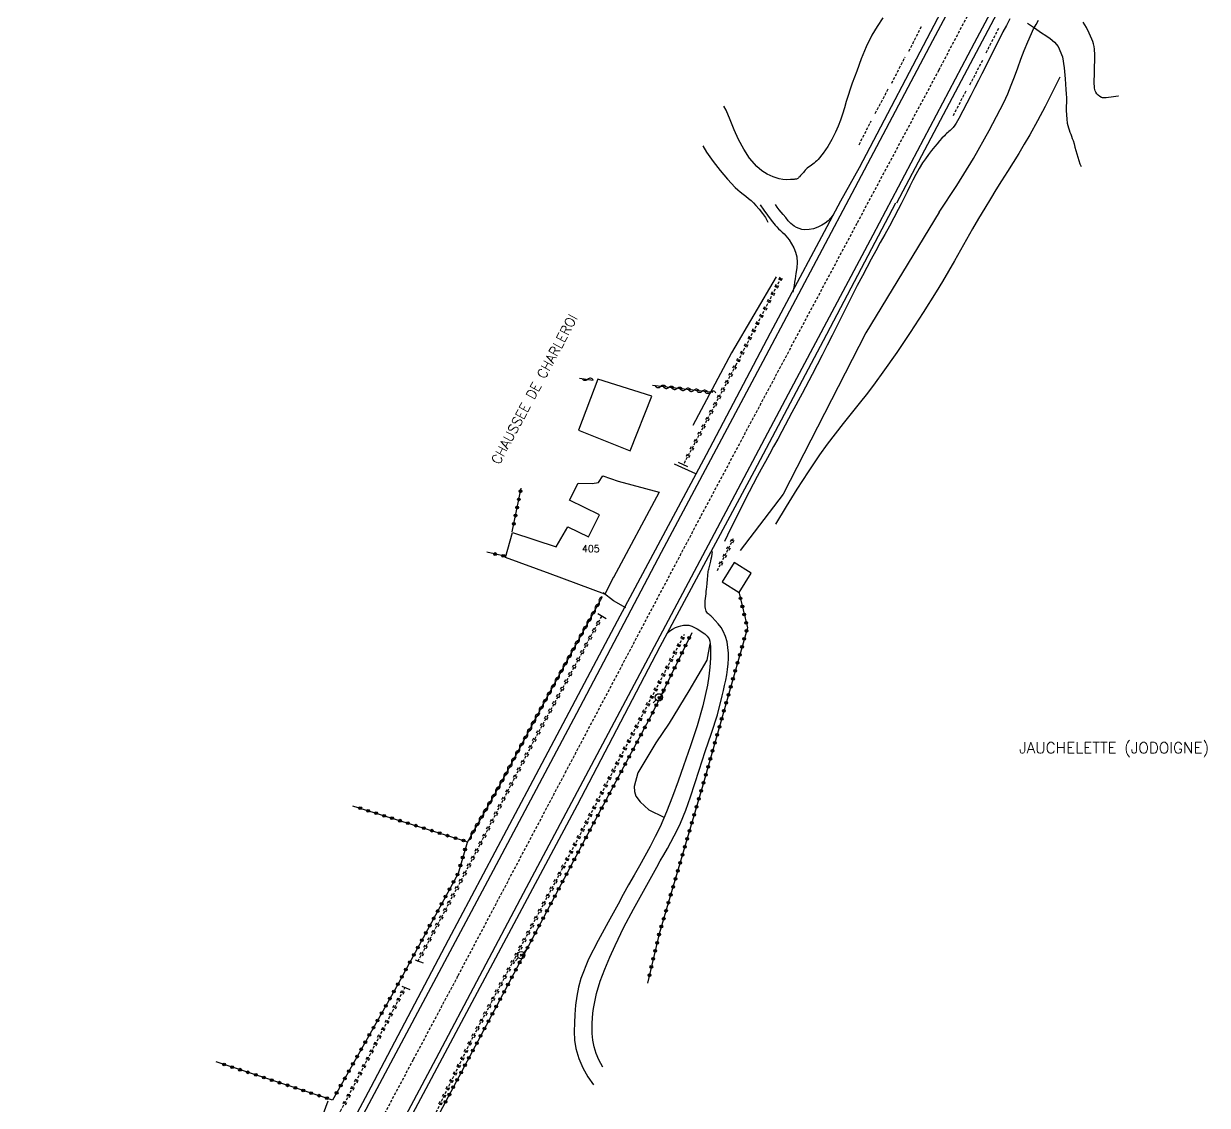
# Model space of a CAD drawing. Header units: millimetres. Extents: x 183000 to 184001, y 152999 to 154000.
# Drawn here: x 183334.1 to 183547.5, y 153448.9 to 153643.9 of the extents above; entities that cross this region are included whole.
import ezdxf
from ezdxf.enums import TextEntityAlignment as Align

# ---------------------------------------------------------------- set-up
doc = ezdxf.new("R2010")
doc.units = ezdxf.units.MM
doc.linetypes.add('DASHED', pattern=[0.75, 0.5, -0.25])
doc.layers.get('0').update_dxf_attribs({"linetype": 'CONTINUOUS'})
for name, color, linetype in [('W0001', 6, 'DASHED'), ('W0008', 7, 'CONTINUOUS'), ('W0017', 7, 'CONTINUOUS'), ('W0051', 7, 'CONTINUOUS'), ('W0101', 7, 'CONTINUOUS'), ('W0104', 1, 'CONTINUOUS'), ('W0112', 1, 'DASHED'), ('W0120', 7, 'CONTINUOUS'), ('W0211', 2, 'CONTINUOUS'), ('W0214', 2, 'CONTINUOUS'), ('W0220', 5, 'DASHED'), ('W0300', 7, 'CONTINUOUS'), ('W0310', 3, 'CONTINUOUS'), ('W0323', 7, 'CONTINUOUS'), ('W0333', 7, 'CONTINUOUS'), ('W0473', 7, 'CONTINUOUS'), ('W0510', 5, 'CONTINUOUS'), ('W0980', 7, 'CONTINUOUS'), ('W0989', 7, 'CONTINUOUS'), ('W0991', 7, 'CONTINUOUS')]:
    doc.layers.add(name, color=color, linetype=linetype)
doc.styles.get("Standard").update_dxf_attribs({"font": 'romans.shx', "width": 0.85})

# ---------------------------------------------------------------- blocks, each defined once
blk = doc.blocks.new('T473')
for p, q in [((-0.166667, 0.166667), (0.166667, -0.166667)), ((-0.166667, -0.166667), (0.166667, 0.166667)), ((0.500001, 0.500001), (1.000002, 1.000002)), ((-1.000002, -1.000002), (-0.500001, -0.500001))]:
    blk.add_line(p, q)
blk.add_ellipse((0, 0), major_axis=(0.471405, 0.471405), ratio=1, start_param=5.4977871438, end_param=11.780972451)
blk = doc.blocks.new('t310o')
at = {"color": 0, "linetype": 'Continuous'}
for centre, start, end in [((-0.5, 0.38), 216.8699, 323.1304), ((0.5, -0.37), 36.8699, 143.1303)]:
    blk.add_arc(centre, 0.625, start, end, dxfattribs=at)
blk = doc.blocks.new('t323o')
at = {"color": 0, "linetype": 'Continuous'}
for radius in [0.25, 0.15]:
    blk.add_circle((0, 0), radius, dxfattribs=at)
blk = doc.blocks.new('t220o')
at = {"color": 0, "linetype": 'Continuous'}
for p, q in [((-0.25, 0.25), (0.25, 0.25)), ((-0.25, -0.25), (0.25, -0.25))]:
    blk.add_line(p, q, dxfattribs=at)

msp = doc.modelspace()

# ---------------------------------------------------------------- linework, layer by layer
at = {"layer": 'W0001'}
msp.add_lwpolyline([(183506.61, 153649.83), (183499.08, 153635.5), (183484.31, 153607.86), (183456.1, 153554.96), (183431.86, 153509.11), (183412.33, 153472.14), (183404.31, 153457.11), (183396.3, 153442.07), (183388.29, 153427.03), (183380.3, 153411.98), (183376.44, 153404.71), (183372.59, 153397.45), (183368.75, 153390.18), (183364.9, 153382.91), (183361.06, 153375.64), (183357.21, 153368.37), (183353.36, 153361.1), (183349.5, 153353.84), (183346.14, 153347.51), (183342.77, 153341.18), (183339.39, 153334.85), (183336.01, 153328.52), (183332.64, 153322.19)], dxfattribs=at)
at = {"layer": 'W0008'}
for points in [[(183512.81, 153671), (183498.87, 153644.81), (183484.74, 153617.88), (183481.36, 153611.89)], [(183491.5, 153611.55), (183499.92, 153627.52), (183514.45, 153655.04), (183522.88, 153671)], [(183481.36, 153611.89), (183468.69, 153588.1), (183457.15, 153566.15), (183441.11, 153536.17), (183425.33, 153506.4), (183410.62, 153478.67)], [(183414.01, 153465.67), (183433.92, 153503.03), (183448.85, 153531.59), (183465.85, 153563.26), (183478.31, 153586.78), (183491.35, 153611.57)], [(183410.62, 153478.67), (183396.67, 153452.17), (183380.64, 153421.98), (183358.9, 153381.16), (183338.9, 153343.6), (183322.55, 153312.83), (183270.84, 153215.88), (183248.07, 153172.21)], [(183257.51, 153171), (183268.55, 153191.66), (183283, 153219.01), (183305.34, 153260.83), (183321.34, 153291.17), (183336.03, 153319.02), (183350.16, 153345.58), (183376.24, 153394.48), (183397.4, 153434.53), (183414.01, 153465.67)]]:
    msp.add_lwpolyline(points, dxfattribs=at)
at = {"layer": 'W0017'}
for points in [[(183466.9, 153611.18), (183467.52, 153610.25), (183468.17, 153609.33), (183468.85, 153608.44), (183469.56, 153607.57), (183469.87, 153607.23), (183470.19, 153606.9), (183470.52, 153606.59), (183470.86, 153606.28), (183471.19, 153605.96), (183471.51, 153605.63), (183471.81, 153605.28), (183472.09, 153604.91), (183472.54, 153604.2), (183472.95, 153603.46), (183473.27, 153602.68), (183473.49, 153601.85), (183473.56, 153600.84), (183473.48, 153599.84), (183473.32, 153598.85), (183473.17, 153597.87), (183473.09, 153597.27), (183472.99, 153596.67), (183472.88, 153596.07), (183472.75, 153595.48)], [(183480.05, 153609.41), (183479.62, 153608.85), (183479.12, 153608.34), (183478.57, 153607.89), (183477.96, 153607.52), (183477.24, 153607.17), (183476.49, 153606.9), (183475.69, 153606.73), (183474.88, 153606.7), (183474.37, 153606.77), (183473.88, 153606.92), (183473.42, 153607.13), (183472.99, 153607.39), (183472.42, 153607.83), (183471.93, 153608.35), (183471.48, 153608.9), (183471.04, 153609.44), (183470.66, 153609.88), (183470.3, 153610.33), (183469.95, 153610.79), (183469.61, 153611.26)], [(183455.3, 153562.69), (183451.45, 153564.48)], [(183438.52, 153455.77), (183437.76, 153457.08), (183437.28, 153458.22), (183436.94, 153459.41), (183436.72, 153460.63), (183436.6, 153461.85), (183436.57, 153462.76), (183436.58, 153463.66), (183436.63, 153464.57), (183436.73, 153465.47), (183436.85, 153466.36), (183437.01, 153467.25), (183437.19, 153468.14), (183437.39, 153469.02), (183438.04, 153471.25), (183438.85, 153473.43), (183439.76, 153475.57), (183440.71, 153477.68), (183442.32, 153481), (183444.06, 153484.25), (183445.85, 153487.47), (183447.62, 153490.7), (183448.23, 153491.83), (183448.87, 153492.95), (183449.51, 153494.06), (183450.15, 153495.18), (183450.78, 153496.3), (183451.39, 153497.44), (183451.97, 153498.59), (183452.52, 153499.76), (183453.47, 153502.11), (183454.31, 153504.51), (183455.08, 153506.92), (183455.86, 153509.32), (183456.98, 153512.64), (183458.1, 153515.95), (183459.15, 153519.29), (183460.02, 153522.68), (183460.24, 153523.63), (183460.46, 153524.58), (183460.66, 153525.53), (183460.85, 153526.49), (183461, 153527.46), (183461.11, 153528.44), (183461.16, 153529.42), (183461.16, 153530.4), (183461.07, 153531.41), (183460.9, 153532.41), (183460.62, 153533.39), (183460.23, 153534.33), (183459.82, 153535.04), (183459.32, 153535.68), (183458.78, 153536.29), (183458.23, 153536.88), (183458.1, 153537.02), (183457.96, 153537.14), (183457.81, 153537.25), (183457.66, 153537.37), (183457.52, 153537.49), (183457.38, 153537.62), (183457.26, 153537.77), (183457.15, 153537.94), (183457.05, 153538.19), (183457, 153538.46), (183456.98, 153538.73), (183456.97, 153538.99), (183456.96, 153539.41), (183456.98, 153539.83), (183457.01, 153540.24), (183457.06, 153540.66), (183457.11, 153541.07), (183457.16, 153541.48), (183457.21, 153541.9), (183457.26, 153542.31), (183457.31, 153543), (183457.36, 153543.69), (183457.43, 153544.39), (183457.52, 153545.08), (183457.57, 153545.32), (183457.62, 153545.55), (183457.67, 153545.79), (183457.74, 153546.03), (183457.8, 153546.26), (183457.86, 153546.5), (183457.92, 153546.74), (183457.97, 153546.97), (183458.05, 153547.4), (183458.13, 153547.83), (183458.2, 153548.26), (183458.26, 153548.69)], [(183442.63, 153538.58), (183440.43, 153539.85), (183438.54, 153541.26)], [(183450.17, 153534.04), (183450.61, 153534.41), (183451.08, 153534.72), (183451.59, 153534.99), (183452.12, 153535.2), (183452.59, 153535.33), (183453.06, 153535.42), (183453.55, 153535.45), (183454.04, 153535.41), (183454.57, 153535.27), (183455.06, 153535.04), (183455.52, 153534.77), (183455.97, 153534.49), (183456.43, 153534.18), (183456.89, 153533.85), (183457.32, 153533.46), (183457.65, 153532.98), (183457.82, 153532.53), (183457.88, 153532.05), (183457.89, 153531.57), (183457.89, 153531.11), (183457.89, 153529.48), (183457.81, 153527.85), (183457.64, 153526.22), (183457.39, 153524.61), (183456.56, 153520.9), (183455.49, 153517.26), (183454.29, 153513.66), (183453.07, 153510.09), (183452.1, 153507.31), (183451.09, 153504.54), (183450.01, 153501.8), (183448.83, 153499.1), (183447.97, 153497.31), (183447.05, 153495.55), (183446.1, 153493.8), (183445.13, 153492.07), (183444.14, 153490.35), (183443.16, 153488.62), (183442.2, 153486.89), (183441.27, 153485.14), (183439.48, 153481.87), (183437.64, 153478.61), (183435.93, 153475.25), (183434.55, 153471.75), (183434.11, 153470.16), (183433.81, 153468.54), (183433.6, 153466.91), (183433.47, 153465.27), (183433.37, 153463.74), (183433.32, 153462.2), (183433.39, 153460.64), (183433.65, 153459.11), (183434.18, 153457.34), (183434.89, 153455.64), (183435.79, 153454.02), (183436.83, 153452.58)]]:
    msp.add_lwpolyline(points, dxfattribs=at)
at = {"layer": 'W0051'}
for points in [[(183316.89, 153284.96), (183332.64, 153314.65), (183349.45, 153346.07), (183362.82, 153371.38), (183376.75, 153397.68), (183392.94, 153428.18), (183408.45, 153457.31), (183424.2, 153487.1), (183440.06, 153516.98), (183458.08, 153550.92), (183471.99, 153577.12), (183487.23, 153605.81), (183505.5, 153640.4), (183521.8, 153671)], [(183514.02, 153671), (183497.97, 153640.78), (183483.41, 153613.23), (183467.34, 153582.94), (183449.01, 153548.54), (183433.75, 153519.53), (183417.73, 153489.3), (183396.29, 153449.16), (183377.13, 153412.97), (183356.64, 153374.33), (183340.38, 153343.69), (183324.49, 153313.73)]]:
    msp.add_lwpolyline(points, dxfattribs=at)
at = {"layer": 'W0101'}
msp.add_lwpolyline([(183448.64, 153559.43), (183440.45, 153544.05), (183440.45, 153544.08), (183438.87, 153541.02), (183429.04, 153544.71), (183420.93, 153547.61), (183422.22, 153552.14), (183430.12, 153549.55), (183432.18, 153553.14), (183435.94, 153551.37), (183437.89, 153555.3), (183432.49, 153557.99), (183434.05, 153561.02), (183436.6, 153560.96), (183437.71, 153561.17), (183438.5, 153562.36), (183441.29, 153561.38)], close=True, dxfattribs=at)
at = {"layer": 'W0104'}
for points in [[(183434.13, 153570.61), (183443.45, 153566.84), (183447.35, 153576.72), (183437.58, 153579.77)], [(183462.21, 153546.74), (183460.02, 153543.26), (183463.08, 153541.34), (183465.27, 153544.81), (183462.21, 153546.74)]]:
    msp.add_lwpolyline(points, close=True, dxfattribs=at)
at = {"layer": 'W0112'}
for points in [[(183493.7, 153638.91), (183496.02, 153643.51)], [(183509.85, 153643), (183507.5, 153638.48)], [(183490.58, 153633.12), (183493.02, 153637.88)], [(183506.93, 153637.23), (183504.55, 153632.63)], [(183487.63, 153627.68), (183489.96, 153632.09)], [(183503.93, 153631.68), (183501.65, 153627.24)], [(183484.71, 153622.05), (183486.88, 153626.32)]]:
    msp.add_lwpolyline(points, dxfattribs=at)
at = {"layer": 'W0120'}
for points in [[(183453.83, 153563.99), (183452.12, 153564.76)], [(183437.58, 153537.54), (183439.13, 153536.65)], [(183404.69, 153475.09), (183406.14, 153474.59)], [(183403.75, 153469.67), (183402.3, 153470.3)]]:
    msp.add_lwpolyline(points, dxfattribs=at)
at = {"layer": 'W0211'}
for points in [[(183511.88, 153644.75), (183511.26, 153643.56), (183510.64, 153642.37), (183510, 153641.12), (183509.36, 153639.87), (183508.73, 153638.61), (183508.1, 153637.36), (183507.48, 153636.1), (183506.85, 153634.84), (183506.22, 153633.59), (183505.58, 153632.33), (183504.87, 153630.93), (183504.16, 153629.53), (183503.44, 153628.13), (183502.68, 153626.76), (183502.45, 153626.35), (183502.22, 153625.94), (183501.96, 153625.54), (183501.68, 153625.16), (183501.5, 153624.96), (183501.31, 153624.76), (183501.1, 153624.58), (183500.9, 153624.4), (183500.69, 153624.22), (183500.48, 153624.05), (183500.28, 153623.86), (183500.08, 153623.67), (183499.64, 153623.2), (183499.21, 153622.72), (183498.79, 153622.22), (183498.38, 153621.72), (183497.79, 153621), (183497.21, 153620.27), (183496.65, 153619.52), (183496.13, 153618.75), (183495.52, 153617.73), (183494.95, 153616.7), (183494.4, 153615.65), (183493.87, 153614.59), (183493.36, 153613.53), (183492.84, 153612.46), (183492.32, 153611.41), (183491.78, 153610.36), (183490.97, 153608.86), (183490.17, 153607.37), (183489.35, 153605.88), (183488.53, 153604.39), (183487.72, 153602.91), (183486.91, 153601.42), (183486.1, 153599.92), (183485.31, 153598.42), (183484.38, 153596.64), (183483.47, 153594.85), (183482.57, 153593.06), (183481.67, 153591.27), (183480.77, 153589.47), (183479.88, 153587.68), (183478.97, 153585.89), (183478.05, 153584.1), (183476.25, 153580.65), (183474.44, 153577.2), (183472.61, 153573.76), (183470.77, 153570.33), (183470.04, 153568.97), (183469.3, 153567.62), (183468.56, 153566.27), (183467.82, 153564.93), (183467.08, 153563.58), (183466.34, 153562.22), (183465.62, 153560.87), (183464.9, 153559.5), (183463.76, 153557.27), (183462.64, 153555.03), (183461.54, 153552.78), (183460.46, 153550.52)], [(183388.92, 153449.62), (183387.69, 153446.2)]]:
    msp.add_lwpolyline(points, dxfattribs=at)
at = {"layer": 'W0214'}
msp.add_lwpolyline([(183520.87, 153634.2), (183519.58, 153631.57), (183518.25, 153628.96), (183516.88, 153626.37), (183515.46, 153623.81), (183514.49, 153622.13), (183513.49, 153620.48), (183512.48, 153618.83), (183511.45, 153617.19), (183510.41, 153615.56), (183509.38, 153613.92), (183508.37, 153612.28), (183507.36, 153610.63), (183506.26, 153608.74), (183505.16, 153606.85), (183504.09, 153604.95), (183503.01, 153603.04), (183501.93, 153601.14), (183500.84, 153599.25), (183499.73, 153597.37), (183498.6, 153595.5), (183496.28, 153591.82), (183493.92, 153588.18), (183491.5, 153584.58), (183489.01, 153581.02), (183487.63, 153579.13), (183486.2, 153577.26), (183484.75, 153575.42), (183483.29, 153573.59), (183481.82, 153571.76), (183480.38, 153569.91), (183478.96, 153568.04), (183477.59, 153566.13), (183475.51, 153563.08), (183473.49, 153559.98), (183471.54, 153556.84), (183469.66, 153553.66)], dxfattribs=at)
at = {"layer": 'W0220'}
for points in [[(183453.2, 153564.65), (183462.5, 153582.3), (183470.64, 153598.01)], [(183459.15, 153545.26), (183462.18, 153551.27)], [(183413.72, 153490.83), (183426.25, 153514.91), (183438.31, 153537.01)], [(183414.54, 153460.14), (183431.28, 153491.67), (183453.25, 153533.8)], [(183405.17, 153474.83), (183413.72, 153490.83)], [(183383.3, 153433.56), (183391.24, 153447.85), (183402.8, 153470.06)], [(183414.54, 153460.14), (183405.77, 153442.17), (183394.17, 153419.85)]]:
    msp.add_lwpolyline(points, dxfattribs=at)
at = {"layer": 'W0300'}
for points in [[(183488.99, 153644.93), (183487.96, 153643.38), (183487.01, 153641.78), (183485.97, 153639.68), (183485.08, 153637.52), (183484.27, 153635.33), (183483.47, 153633.14), (183483.07, 153632.04), (183482.72, 153630.93), (183482.38, 153629.81), (183482.05, 153628.69), (183481.7, 153627.57), (183481.33, 153626.46), (183480.91, 153625.37), (183480.44, 153624.29), (183479.78, 153622.99), (183479.06, 153621.73), (183478.24, 153620.51), (183477.32, 153619.37), (183477.1, 153619.14), (183476.87, 153618.94), (183476.62, 153618.74), (183476.36, 153618.56), (183476.11, 153618.38), (183475.86, 153618.2), (183475.61, 153618), (183475.37, 153617.8), (183475.19, 153617.62), (183475.01, 153617.43), (183474.83, 153617.24), (183474.66, 153617.05), (183474.49, 153616.85), (183474.32, 153616.66), (183474.15, 153616.47), (183473.97, 153616.28), (183473.87, 153616.18), (183473.78, 153616.08), (183473.68, 153615.98), (183473.56, 153615.9), (183473.42, 153615.85), (183473.28, 153615.82), (183473.14, 153615.81), (183472.99, 153615.8), (183472.33, 153615.75), (183471.65, 153615.73), (183470.98, 153615.77), (183470.31, 153615.9), (183469.21, 153616.27), (183468.15, 153616.75), (183467.15, 153617.36), (183466.25, 153618.12), (183464.97, 153619.61), (183463.9, 153621.25), (183462.99, 153622.98), (183462.2, 153624.75), (183461.48, 153626.51), (183460.72, 153628.27), (183460.35, 153629.02)], [(183499.12, 153609.91), (183502.32, 153614.69), (183505.34, 153619.57), (183508.17, 153624.58), (183510.8, 153629.68), (183511.51, 153631.2), (183512.15, 153632.75), (183512.75, 153634.31), (183513.32, 153635.88), (183513.89, 153637.45), (183514.48, 153639.02), (183515.1, 153640.57), (183515.78, 153642.1), (183516.18, 153642.92), (183516.61, 153643.71), (183517.06, 153644.5)], [(183456.52, 153621.82), (183457.19, 153620.72), (183458.37, 153619.04), (183459.64, 153617.42), (183460.98, 153615.86), (183462.38, 153614.36), (183462.83, 153613.93), (183463.29, 153613.52), (183463.78, 153613.13), (183464.26, 153612.75), (183464.75, 153612.37), (183465.22, 153611.97), (183465.68, 153611.56), (183466.12, 153611.11), (183466.72, 153610.41), (183467.29, 153609.67), (183467.81, 153608.91), (183468.28, 153608.11)], [(183499.12, 153609.91), (183485.9, 153588.15), (183471.01, 153559.07), (183463.29, 153548.9)], [(183469.74, 153598.22), (183461.68, 153584.52), (183454.73, 153571.4)]]:
    msp.add_lwpolyline(points, dxfattribs=at)
at = {"layer": 'W0310'}
for points in [[(183434.29, 153579.95), (183436.76, 153579.62)], [(183458.32, 153577.39), (183447.44, 153578.64)], [(183438.37, 153540.57), (183428.12, 153521.87), (183419.82, 153506.43), (183414.02, 153496.26)]]:
    msp.add_lwpolyline(points, dxfattribs=at)
at = {"layer": 'W0323'}
for points in [[(183422.16, 153552.24), (183423.77, 153560.14)], [(183420.79, 153547.9), (183417.62, 153548.58)], [(183463.05, 153541.44), (183464.56, 153534.93), (183456.55, 153506.58), (183448.67, 153479.79), (183446.56, 153470.9)], [(183454.54, 153534.06), (183447.3, 153519.26), (183435.81, 153497.81), (183421.37, 153470.62), (183408.65, 153446.7), (183394.55, 153419.35), (183402.38, 153417.35)], [(183393.35, 153502.88), (183413.9, 153496.44)], [(183414.02, 153496.26), (183412.4, 153490.67)], [(183412.4, 153490.67), (183400.93, 153469.56), (183389.77, 153449.82)], [(183389.77, 153449.82), (183368.82, 153456.71)]]:
    msp.add_lwpolyline(points, dxfattribs=at)
at = {"layer": 'W0333'}
msp.add_lwpolyline([(183457.78, 153532.09), (183457.23, 153529.14), (183453.99, 153523.58), (183450.46, 153517.78), (183448.04, 153514.23), (183444.8, 153508.82), (183444.16, 153506.35), (183444.22, 153505.45), (183444.45, 153504.61), (183445.22, 153503.61), (183446.77, 153502.13), (183449.49, 153500.81)], dxfattribs=at)
at = {"layer": 'W0510'}
for points in [[(183515.06, 153643.93), (183516.33, 153643.11), (183517.57, 153642.24), (183518.36, 153641.71), (183519.18, 153641.17), (183519.96, 153640.54), (183520.57, 153639.75), (183521.35, 153637.88), (183521.7, 153635.88), (183521.83, 153633.9), (183521.98, 153631.98), (183522.04, 153631.23), (183522.07, 153630.47), (183522.07, 153629.71), (183522.06, 153628.95), (183522.06, 153628.19), (183522.08, 153627.43), (183522.14, 153626.67), (183522.25, 153625.92), (183522.34, 153625.51), (183522.45, 153625.11), (183522.57, 153624.72), (183522.71, 153624.33), (183522.86, 153623.94), (183523, 153623.56), (183523.15, 153623.17), (183523.28, 153622.78), (183523.46, 153622.19), (183523.63, 153621.59), (183523.8, 153620.99), (183523.97, 153620.4), (183524.14, 153619.8), (183524.33, 153619.21), (183524.53, 153618.62), (183524.74, 153618.1)], [(183531.49, 153630.79), (183531.43, 153630.78), (183531, 153630.71), (183530.57, 153630.65), (183530.13, 153630.59), (183529.7, 153630.55), (183529.26, 153630.52), (183529.05, 153630.51), (183528.83, 153630.5), (183528.61, 153630.51), (183528.39, 153630.57), (183528.08, 153630.74), (183527.8, 153630.95), (183527.56, 153631.21), (183527.36, 153631.49), (183527.26, 153631.73), (183527.2, 153631.99), (183527.17, 153632.24), (183527.15, 153632.5), (183527.11, 153633.14), (183527.11, 153633.8), (183527.14, 153634.45), (183527.15, 153635.09), (183527.17, 153636.14), (183527.22, 153637.19), (183527.23, 153638.24), (183527.15, 153639.29), (183527.07, 153639.75), (183526.96, 153640.21), (183526.83, 153640.66), (183526.66, 153641.1), (183526.2, 153642.15), (183525.68, 153643.17), (183525.09, 153644.15)]]:
    msp.add_lwpolyline(points, dxfattribs=at)

# ---------------------------------------------------------------- block references
at = {"layer": 'W0220'}
for p, rotation in [((183469.89, 153596.55), 62.59578105799835), ((183470.58, 153597.88), 62.59578105799835), ((183468.51, 153593.89), 62.59578105799835), ((183469.2, 153595.22), 62.59578105799835), ((183467.82, 153592.56), 62.59578105799835), ((183466.43, 153589.89), 62.59578105799835), ((183467.12, 153591.22), 62.59578105799835), ((183465.74, 153588.56), 62.59578105799835), ((183464.36, 153585.9), 62.59578105799835), ((183465.05, 153587.23), 62.59578105799835), ((183462.98, 153583.23), 62.59578105799835), ((183463.67, 153584.57), 62.59578105799835), ((183462.29, 153581.9), 62.2173430206256), ((183460.89, 153579.25), 62.2173430206256), ((183461.59, 153580.58), 62.2173430206256), ((183460.19, 153577.92), 62.2173430206256), ((183458.79, 153575.27), 62.2173430206256), ((183459.49, 153576.6), 62.2173430206256), ((183457.4, 153572.61), 62.2173430206256), ((183458.09, 153573.94), 62.2173430206256), ((183456.7, 153571.29), 62.2173430206256), ((183455.3, 153568.63), 62.2173430206256), ((183456, 153569.96), 62.2173430206256), ((183454.6, 153567.31), 62.2173430206256), ((183453.9, 153565.98), 62.2173430206256), ((183461.18, 153549.28), 63.23481695762528), ((183461.86, 153550.62), 63.23481695762528), ((183460.51, 153547.94), 63.23481695762528), ((183459.83, 153546.6), 63.23481695762528), ((183436.96, 153534.53), 61.37095293148467), ((183437.68, 153535.85), 61.37095293148467), ((183436.24, 153533.22), 61.37095293148467), ((183452.92, 153533.17), 62.45508511464243), ((183434.8, 153530.58), 61.37095293148467), ((183435.52, 153531.9), 61.37095293148467), ((183451.54, 153530.51), 62.45508511464243), ((183452.23, 153531.84), 62.45508511464243), ((183433.37, 153527.95), 61.37095293148467), ((183434.09, 153529.27), 61.37095293148467), ((183450.15, 153527.85), 62.45508511464243), ((183450.84, 153529.18), 62.45508511464243), ((183432.65, 153526.63), 61.37095293148467), ((183449.45, 153526.52), 62.45508511464243), ((183431.21, 153524), 61.37095293148467), ((183431.93, 153525.32), 61.37095293148467), ((183448.07, 153523.86), 62.45508511464243), ((183448.76, 153525.19), 62.45508511464243), ((183429.77, 153521.37), 61.37095293148467), ((183430.49, 153522.68), 61.37095293148467), ((183447.37, 153522.53), 62.45508511464243), ((183429.05, 153520.05), 61.37095293148467), ((183445.99, 153519.87), 62.45508511464243), ((183446.68, 153521.2), 62.45508511464243), ((183427.62, 153517.42), 61.37095293148467), ((183428.34, 153518.73), 61.37095293148467), ((183444.6, 153517.21), 62.45508511464243), ((183445.29, 153518.54), 62.45508511464243), ((183426.9, 153516.1), 61.37095293148467), ((183443.91, 153515.88), 62.45508511464243), ((183425.49, 153513.45), 62.51369332108631), ((183426.18, 153514.78), 62.51369332108631), ((183442.52, 153513.22), 62.45508511464243), ((183443.21, 153514.55), 62.45508511464243), ((183424.1, 153510.79), 62.51369332108631), ((183424.8, 153512.12), 62.51369332108631), ((183441.82, 153511.89), 62.45508511464243), ((183423.41, 153509.46), 62.51369332108631), ((183440.44, 153509.23), 62.45508511464243), ((183441.13, 153510.56), 62.45508511464243), ((183422.03, 153506.8), 62.51369332108631), ((183422.72, 153508.13), 62.51369332108631), ((183439.05, 153506.57), 62.45508511464243), ((183439.74, 153507.9), 62.45508511464243), ((183421.34, 153505.47), 62.51369332108631), ((183438.36, 153505.24), 62.45508511464243), ((183419.95, 153502.81), 62.51369332108631), ((183420.64, 153504.14), 62.51369332108631), ((183436.97, 153502.58), 62.45508511464243), ((183437.66, 153503.91), 62.45508511464243), ((183418.57, 153500.14), 62.51369332108631), ((183419.26, 153501.48), 62.51369332108631), ((183436.27, 153501.25), 62.45508511464243), ((183417.87, 153498.81), 62.51369332108631), ((183434.89, 153498.59), 62.45508511464243), ((183435.58, 153499.92), 62.45508511464243), ((183416.49, 153496.15), 62.51369332108631), ((183417.18, 153497.48), 62.51369332108631), ((183433.5, 153495.93), 62.45508511464243), ((183434.19, 153497.26), 62.45508511464243), ((183415.8, 153494.82), 62.51369332108631), ((183432.81, 153494.6), 62.45508511464243), ((183414.41, 153492.16), 62.51369332108631), ((183415.1, 153493.49), 62.51369332108631), ((183431.42, 153491.94), 62.45508511464243), ((183432.11, 153493.27), 62.45508511464243), ((183412.95, 153489.38), 61.87428448748725), ((183413.65, 153490.7), 61.87428448748725), ((183430.72, 153490.61), 62.02968963813532), ((183412.24, 153488.06), 61.87428448748725), ((183429.31, 153487.96), 62.02968963813532), ((183430.01, 153489.29), 62.02968963813532), ((183410.82, 153485.41), 61.87428448748725), ((183411.53, 153486.73), 61.87428448748725), ((183427.9, 153485.31), 62.02968963813532), ((183428.61, 153486.64), 62.02968963813532), ((183410.12, 153484.09), 61.87428448748725), ((183427.2, 153483.99), 62.02968963813532), ((183408.7, 153481.44), 61.87428448748725), ((183409.41, 153482.77), 61.87428448748725), ((183425.79, 153481.34), 62.02968963813532), ((183426.5, 153482.66), 62.02968963813532), ((183407.29, 153478.8), 61.87428448748725), ((183408, 153480.12), 61.87428448748725), ((183424.39, 153478.69), 62.02968963813532), ((183425.09, 153480.01), 62.02968963813532), ((183406.58, 153477.47), 61.87428448748725), ((183423.68, 153477.36), 62.02968963813532), ((183405.87, 153476.15), 61.87428448748725), ((183422.28, 153474.71), 62.02968963813532), ((183422.98, 153476.04), 62.02968963813532), ((183421.57, 153473.39), 62.02968963813532), ((183420.16, 153470.74), 62.02968963813532), ((183420.87, 153472.07), 62.02968963813532), ((183402.39, 153469.27), 62.51970645235813), ((183418.76, 153468.09), 62.02968963813532), ((183419.46, 153469.42), 62.02968963813532), ((183401, 153466.61), 62.51970645235813), ((183401.7, 153467.94), 62.51970645235813), ((183418.05, 153466.77), 62.02968963813532), ((183399.62, 153463.95), 62.51970645235813), ((183400.31, 153465.28), 62.51970645235813), ((183416.65, 153464.12), 62.02968963813532), ((183417.35, 153465.44), 62.02968963813532), ((183398.93, 153462.62), 62.51970645235813), ((183415.94, 153462.79), 62.02968963813532), ((183397.54, 153459.96), 62.51970645235813), ((183398.23, 153461.29), 62.51970645235813), ((183414.47, 153460), 244.0087741770657), ((183415.24, 153461.47), 62.02968963813532), ((183396.16, 153457.3), 62.51970645235813), ((183396.85, 153458.63), 62.51970645235813), ((183413.15, 153457.31), 244.0087741770657), ((183413.81, 153458.66), 244.0087741770657), ((183395.47, 153455.97), 62.51970645235813), ((183412.5, 153455.96), 244.0087741770657), ((183394.08, 153453.3), 62.51970645235813), ((183394.77, 153454.64), 62.51970645235813), ((183411.18, 153453.26), 244.0087741770657), ((183411.84, 153454.61), 244.0087741770657), ((183393.39, 153451.97), 62.51970645235813), ((183410.52, 153451.91), 244.0087741770657), ((183392, 153449.31), 62.51970645235813), ((183392.7, 153450.64), 62.51970645235813), ((183409.21, 153449.22), 244.0087741770657), ((183409.87, 153450.57), 244.0087741770657)]:
    msp.add_blockref('t220o', p, dxfattribs=dict(at, rotation=rotation))
at = {"layer": 'W0310'}
for p, rotation in [((183435.77, 153579.75), 352.3763567488795), ((183448.93, 153578.47), 173.4727049149618), ((183450.42, 153578.3), 173.4727049149618), ((183451.91, 153578.12), 173.4727049149618), ((183453.41, 153577.95), 173.4727049149618), ((183454.9, 153577.78), 173.4727049149618), ((183456.39, 153577.61), 173.4727049149618), ((183457.88, 153577.44), 173.4727049149618), ((183437.14, 153538.32), 241.2827728364194), ((183437.86, 153539.64), 241.2827728364194), ((183435.69, 153535.69), 241.2827728364194), ((183436.42, 153537.01), 241.2827728364194), ((183434.97, 153534.38), 241.2827728364194), ((183433.53, 153531.75), 241.2827728364194), ((183434.25, 153533.06), 241.2827728364194), ((183432.81, 153530.43), 241.2827728364194), ((183431.37, 153527.8), 241.2827728364194), ((183432.09, 153529.12), 241.2827728364194), ((183429.93, 153525.17), 241.2827728364194), ((183430.65, 153526.48), 241.2827728364194), ((183429.21, 153523.85), 241.2827728364194), ((183427.77, 153521.22), 241.7406229206195), ((183428.49, 153522.54), 241.2827728364194), ((183426.35, 153518.58), 241.7406229206195), ((183427.06, 153519.9), 241.7406229206195), ((183425.64, 153517.26), 241.7406229206195), ((183424.22, 153514.61), 241.7406229206195), ((183424.93, 153515.93), 241.7406229206195), ((183423.51, 153513.29), 241.7406229206195), ((183422.09, 153510.65), 241.7406229206195), ((183422.8, 153511.97), 241.7406229206195), ((183420.67, 153508.01), 241.7406229206195), ((183421.38, 153509.33), 241.7406229206195), ((183419.96, 153506.69), 241.7406229206195), ((183418.48, 153504.08), 240.3196481636971), ((183419.22, 153505.38), 240.3196481636971), ((183416.99, 153501.47), 240.3196481636971), ((183417.74, 153502.77), 240.3196481636971), ((183416.25, 153500.17), 240.3196481636971), ((183414.77, 153497.56), 240.3196481636971), ((183415.51, 153498.86), 240.3196481636971)]:
    msp.add_blockref('t310o', p, dxfattribs=dict(at, rotation=rotation))
at = {"layer": 'W0323'}
for p, rotation in [((183423.36, 153558.12), 78.54507342197965), ((183423.65, 153559.59), 78.54507342197965), ((183423.06, 153556.65), 78.54507342197965), ((183422.46, 153553.71), 78.54507342197965), ((183422.76, 153555.18), 78.54507342197965), ((183419.09, 153548.26), 167.8428986962718), ((183420.56, 153547.95), 167.8428986962718), ((183463.32, 153540.27), 282.9951644277826), ((183463.66, 153538.8), 282.9951644277826), ((183464, 153537.34), 282.9951644277826), ((183464.34, 153535.88), 282.9951644277826), ((183464.41, 153534.43), 254.2240846278328), ((183454.09, 153533.13), 243.9269457036875), ((183464, 153532.98), 254.2240846278328), ((183452.77, 153530.44), 243.9269457036875), ((183453.43, 153531.79), 243.9269457036875), ((183463.19, 153530.09), 254.2240846278328), ((183463.6, 153531.54), 254.2240846278328), ((183451.45, 153527.74), 243.9269457036875), ((183452.11, 153529.09), 243.9269457036875), ((183462.78, 153528.65), 254.2240846278328), ((183450.79, 153526.4), 243.9269457036875), ((183461.97, 153525.76), 254.2240846278328), ((183462.37, 153527.21), 254.2240846278328), ((183449.47, 153523.7), 243.9269457036875), ((183450.13, 153525.05), 243.9269457036875), ((183461.56, 153524.32), 254.2240846278328), ((183448.81, 153522.35), 243.9269457036875), ((183460.74, 153521.43), 254.2240846278328), ((183461.15, 153522.88), 254.2240846278328), ((183447.5, 153519.66), 243.9269457036875), ((183448.15, 153521.01), 243.9269457036875), ((183460.33, 153519.99), 254.2240846278328), ((183446.8, 153518.33), 241.8258651432793), ((183459.52, 153517.1), 254.2240846278328), ((183459.93, 153518.55), 254.2240846278328), ((183445.39, 153515.69), 241.8258651432793), ((183446.09, 153517.01), 241.8258651432793), ((183459.11, 153515.66), 254.2240846278328), ((183443.97, 153513.04), 241.8258651432793), ((183444.68, 153514.36), 241.8258651432793), ((183458.7, 153514.22), 254.2240846278328), ((183443.26, 153511.72), 241.8258651432793), ((183457.89, 153511.33), 254.2240846278328), ((183458.29, 153512.77), 254.2240846278328), ((183441.84, 153509.07), 241.8258651432793), ((183442.55, 153510.4), 241.8258651432793), ((183457.48, 153509.89), 254.2240846278328), ((183440.43, 153506.43), 241.8258651432793), ((183441.14, 153507.75), 241.8258651432793), ((183456.66, 153507), 254.2240846278328), ((183457.07, 153508.44), 254.2240846278328), ((183439.72, 153505.11), 241.8258651432793), ((183456.24, 153505.56), 253.6171094127048), ((183394.78, 153502.43), 342.6056528560363), ((183438.3, 153502.46), 241.8258651432793), ((183439.01, 153503.78), 241.8258651432793), ((183455.4, 153502.68), 253.6171094127048), ((183455.82, 153504.12), 253.6171094127048), ((183396.21, 153501.98), 342.6056528560363), ((183397.64, 153501.53), 342.6056528560363), ((183399.07, 153501.08), 342.6056528560363), ((183400.5, 153500.63), 342.6056528560363), ((183401.94, 153500.19), 342.6056528560363), ((183437.6, 153501.14), 241.8258651432793), ((183454.98, 153501.24), 253.6171094127048), ((183403.37, 153499.74), 342.6056528560363), ((183404.8, 153499.29), 342.6056528560363), ((183406.23, 153498.84), 342.6056528560363), ((183407.66, 153498.39), 342.6056528560363), ((183409.09, 153497.94), 342.6056528560363), ((183436.18, 153498.5), 241.8258651432793), ((183436.89, 153499.82), 241.8258651432793), ((183454.13, 153498.36), 253.6171094127048), ((183454.55, 153499.8), 253.6171094127048), ((183410.52, 153497.49), 342.6056528560363), ((183411.96, 153497.05), 342.6056528560363), ((183413.39, 153496.6), 342.6056528560363), ((183434.77, 153495.85), 242.0318994346979), ((183435.47, 153497.17), 242.0318994346979), ((183453.71, 153496.92), 253.6171094127048), ((183413.66, 153494.99), 253.8287793007387), ((183434.07, 153494.52), 242.0318994346979), ((183452.86, 153494.05), 253.6171094127048), ((183453.28, 153495.48), 253.6171094127048), ((183412.82, 153492.11), 253.8287793007387), ((183413.24, 153493.55), 253.8287793007387), ((183432.66, 153491.87), 242.0318994346979), ((183433.36, 153493.2), 242.0318994346979), ((183452.44, 153492.61), 253.6171094127048), ((183412.31, 153490.5), 241.4702369119593), ((183431.96, 153490.55), 242.0318994346979), ((183451.59, 153489.73), 253.6171094127048), ((183452.01, 153491.17), 253.6171094127048), ((183410.88, 153487.86), 241.4702369119593), ((183411.59, 153489.18), 241.4702369119593), ((183430.55, 153487.9), 242.0318994346979), ((183431.25, 153489.22), 242.0318994346979), ((183451.17, 153488.29), 253.6171094127048), ((183409.44, 153485.22), 241.4702369119593), ((183410.16, 153486.54), 241.4702369119593), ((183429.14, 153485.25), 242.0318994346979), ((183429.84, 153486.57), 242.0318994346979), ((183450.32, 153485.41), 253.6171094127048), ((183450.74, 153486.85), 253.6171094127048), ((183408.73, 153483.91), 241.4702369119593), ((183428.44, 153483.92), 242.0318994346979), ((183449.9, 153483.97), 253.6171094127048), ((183407.29, 153481.27), 241.4702369119593), ((183408.01, 153482.59), 241.4702369119593), ((183427.03, 153481.27), 242.0318994346979), ((183427.73, 153482.6), 242.0318994346979), ((183449.05, 153481.09), 253.6171094127048), ((183449.48, 153482.53), 253.6171094127048), ((183405.86, 153478.64), 241.4702369119593), ((183406.58, 153479.95), 241.4702369119593), ((183425.62, 153478.62), 242.0318994346979), ((183426.33, 153479.95), 242.0318994346979), ((183448.64, 153479.65), 256.6361169324244), ((183405.14, 153477.32), 241.4702369119593), ((183424.92, 153477.3), 242.0318994346979), ((183447.94, 153476.73), 256.6361169324244), ((183448.29, 153478.19), 256.6361169324244), ((183403.71, 153474.68), 241.4702369119593), ((183404.43, 153476), 241.4702369119593), ((183423.51, 153474.65), 242.0318994346979), ((183424.22, 153475.97), 242.0318994346979), ((183447.6, 153475.27), 256.6361169324244), ((183403, 153473.36), 241.4702369119593), ((183422.81, 153473.33), 242.0318994346979), ((183446.9, 153472.36), 256.6361169324244), ((183447.25, 153473.82), 256.6361169324244), ((183401.56, 153470.73), 241.4702369119593), ((183402.28, 153472.05), 241.4702369119593), ((183421.4, 153470.68), 242.0318994346979), ((183422.11, 153472), 242.0318994346979), ((183400.11, 153468.11), 240.5196262924579), ((183400.84, 153469.41), 240.5196262924579), ((183419.99, 153468.03), 241.9903263129891), ((183420.7, 153469.35), 241.9903263129891), ((183399.37, 153466.8), 240.5196262924579), ((183419.29, 153466.7), 241.9903263129891), ((183397.89, 153464.19), 240.5196262924579), ((183398.63, 153465.49), 240.5196262924579), ((183417.88, 153464.05), 241.9903263129891), ((183418.59, 153465.38), 241.9903263129891), ((183396.41, 153461.58), 240.5196262924579), ((183397.15, 153462.88), 240.5196262924579), ((183417.18, 153462.73), 241.9903263129891), ((183395.68, 153460.27), 240.5196262924579), ((183415.77, 153460.08), 241.9903263129891), ((183416.47, 153461.41), 241.9903263129891), ((183394.2, 153457.66), 240.5196262924579), ((183394.94, 153458.97), 240.5196262924579), ((183414.36, 153457.43), 241.9903263129891), ((183415.06, 153458.76), 241.9903263129891), ((183370.25, 153456.24), 161.8177699265582), ((183371.67, 153455.77), 161.8177699265582), ((183373.1, 153455.3), 161.8177699265582), ((183393.46, 153456.35), 240.5196262924579), ((183413.65, 153456.11), 241.9903263129891), ((183374.52, 153454.83), 161.8177699265582), ((183375.95, 153454.36), 161.8177699265582), ((183377.37, 153453.9), 161.8177699265582), ((183378.8, 153453.43), 161.8177699265582), ((183391.99, 153453.74), 240.5196262924579), ((183392.72, 153455.05), 240.5196262924579), ((183412.25, 153453.46), 241.9903263129891), ((183412.95, 153454.78), 241.9903263129891), ((183380.22, 153452.96), 161.8177699265582), ((183381.65, 153452.49), 161.8177699265582), ((183383.07, 153452.02), 161.8177699265582), ((183384.5, 153451.56), 161.8177699265582), ((183385.92, 153451.09), 161.8177699265582), ((183390.51, 153451.13), 240.5196262924579), ((183391.25, 153452.44), 240.5196262924579), ((183411.54, 153452.14), 241.9903263129891), ((183387.35, 153450.62), 161.8177699265582), ((183388.77, 153450.15), 161.8177699265582), ((183410.13, 153449.49), 241.9903263129891), ((183410.84, 153450.81), 241.9903263129891)]:
    msp.add_blockref('t323o', p, dxfattribs=dict(at, rotation=rotation))
at = {"layer": 'W0473'}
for p in [(183448.59, 153522.42), (183423.77, 153475.94)]:
    msp.add_blockref('T473', p, dxfattribs=at)

# ---------------------------------------------------------------- texts
at = {"layer": 'W0980'}
msp.add_text('JAUCHELETTE (JODOIGNE)', height=2, dxfattribs=at).set_placement((183530.69, 153513.19), align=Align.MIDDLE)
at = {"layer": 'W0989'}
msp.add_text('CHAUSSEE DE CHARLEROI  ', height=1.75, rotation=61.9974, dxfattribs=at).set_placement((183426.72, 153579.03), align=Align.MIDDLE_CENTER)
at = {"layer": 'W0991'}
msp.add_text('405', height=1.25, dxfattribs=at).set_placement((183436.34, 153549.24), align=Align.MIDDLE_CENTER)

doc.saveas('drawing.dxf')
